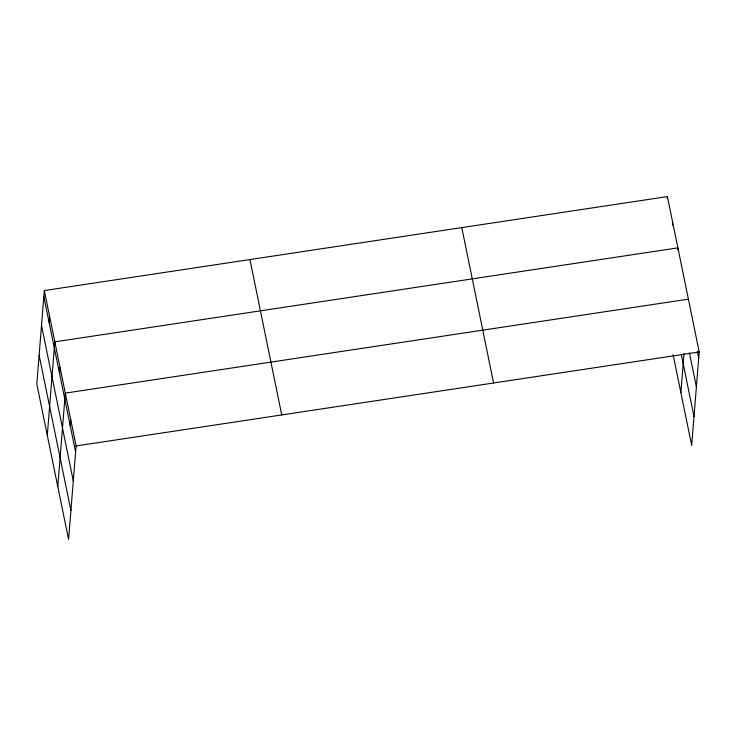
<?xml version="1.0" encoding="UTF-8"?>
<svg xmlns="http://www.w3.org/2000/svg" width="736" height="736" viewBox="0 0 736 736"><rect width="100%" height="100%" fill="white"/><g stroke="black" fill="none" stroke-linecap="round" stroke-linejoin="round"><path stroke-width="1.1" d="M44.316 290.564L36.8 384.026L68.586 539.414L76.112 445.952L44.316 290.564L667.414 196.586L699.2 351.974L691.684 445.436L673.118 354.706M49.073 322.276L49.56 316.204M47.288 435.298L54.814 341.844L677.902 247.866L677.736 249.89M59.57 373.557L60.058 367.485M57.785 486.579L65.302 393.116L688.39 299.147M70.214 425.61L70.702 419.538M667.248 198.619L667.414 196.586M672.41 225.262L672.658 222.226M680.874 392.601L684.02 353.482M76.112 445.952L699.2 351.974M697.36 351.449L698.712 358.055M689.411 352.774L696.394 386.888M681.37 354.853L694.002 416.604M461.794 227.599L493.58 382.987M249.936 259.55L281.732 414.938M43.829 296.636L75.624 452.033M41.51 325.478L73.296 480.866M39.118 355.184L70.914 510.572"/></g></svg>
